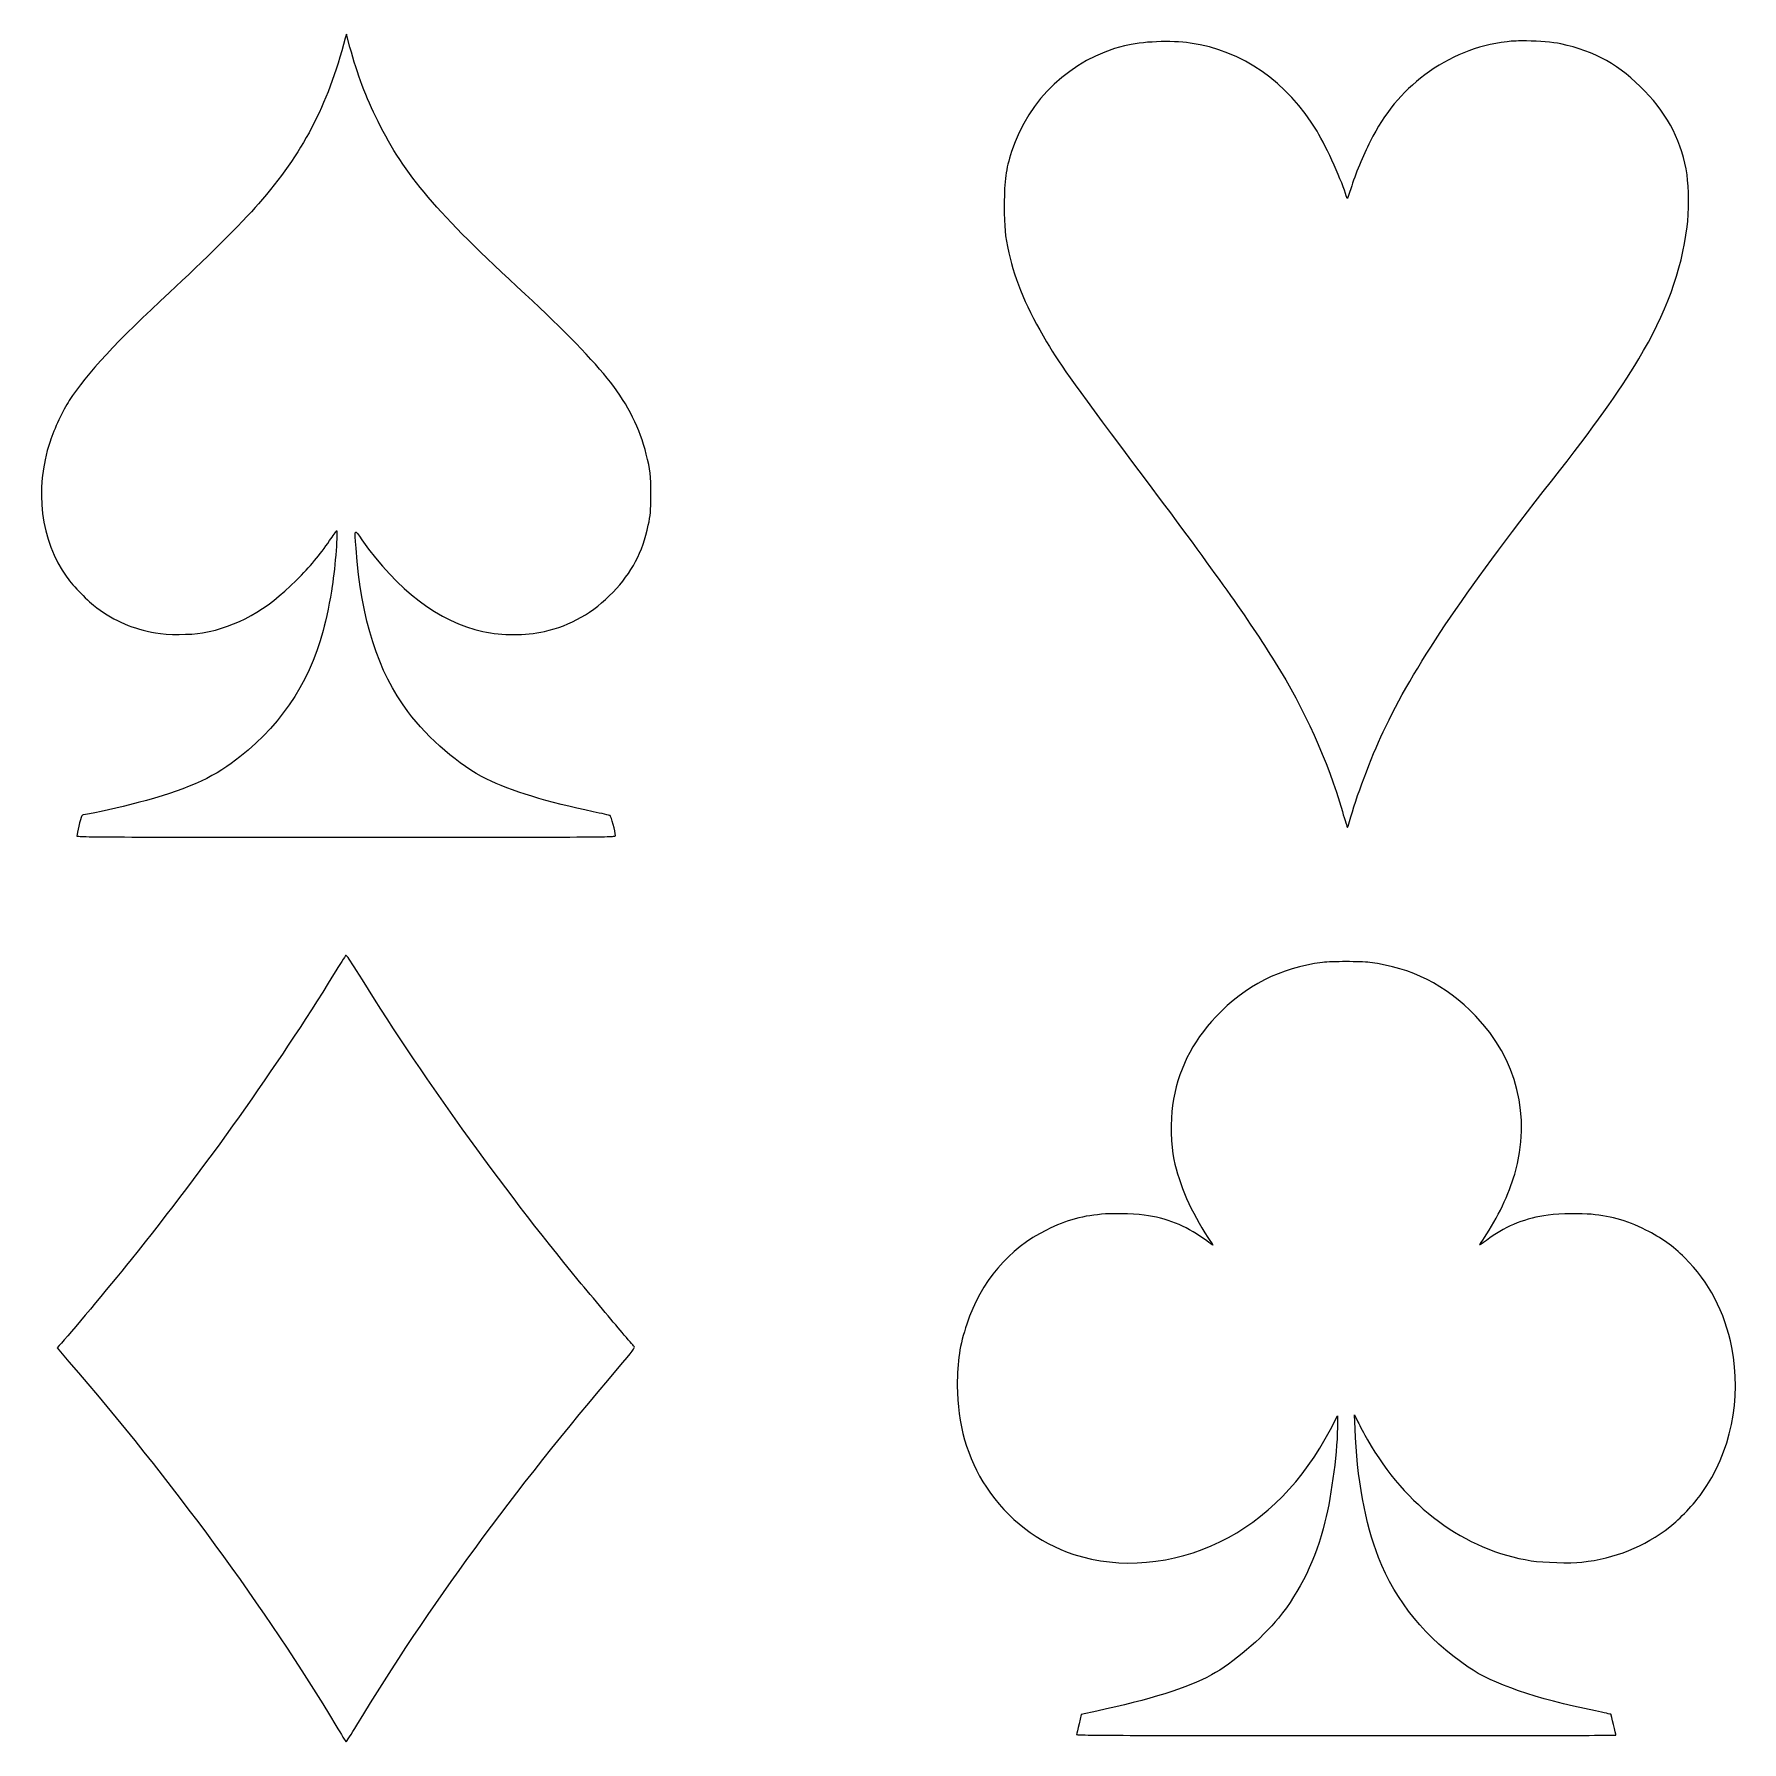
# Model space of a CAD drawing. Extents: x 26 to 186, y 77 to 238.
import ezdxf

# ---------------------------------------------------------------- set-up
doc = ezdxf.new("R2010")
doc.units = 0
doc.layers.add('Layer_1', color=7, linetype='CONTINUOUS')

msp = doc.modelspace()

# ---------------------------------------------------------------- linework, layer by layer
at = {"layer": 'Layer_1', "color": 7}
for points in [[(55.042703, 238.134619), (54.941281, 237.755934)], [(55.377292, 236.914228), (55.042703, 238.134619), (55.042703, 238.134619)], [(166.072896, 237.499619), (166.072896, 237.499619)], [(55.009079, 151.461528), (55.009079, 151.461528)], [(149.088297, 150.88606), (149.088297, 150.88606)], [(28.027643, 114.768781), (27.825898, 114.548295), (28.945967, 113.252937)], [(147.613799, 106.88144), (148.285731, 108.171286), (148.285731, 107.540144)], [(149.930005, 106.950895), (149.8826, 108.25562), (150.207266, 107.582034)], [(125.642909, 80.387279), (124.167305, 80.075841), (123.965561, 79.182873)], [(123.727986, 78.184622), (123.728536, 78.184622)]]:
    msp.add_lwpolyline(points, dxfattribs=at)
for points in [[(54.941281, 237.755934), (53.182356, 231.205474), (50.980597, 227.004571), (46.766206, 222.158194)], [(58.025329, 229.928125), (56.872894, 232.244436), (56.091074, 234.307353), (55.377292, 236.914228)], [(128.231415, 237.038251), (123.213249, 235.773986), (119.206312, 232.020013), (117.618868, 227.09543)], [(134.434241, 237.299527), (132.63576, 237.55881), (129.827991, 237.440488), (128.231415, 237.038251)], [(146.355373, 229.002083), (143.549192, 233.661194), (139.337534, 236.592648), (134.434241, 237.299527)], [(164.226325, 237.424102), (161.336722, 237.068093), (158.845769, 236.062233), (156.49498, 234.301466)], [(166.072896, 237.499619), (165.375491, 237.508109), (164.717744, 237.484645), (164.226325, 237.424102)], [(169.302464, 237.21519), (168.507088, 237.38248), (167.235234, 237.485469), (166.072896, 237.499619)], [(177.20579, 232.771294), (174.868826, 235.203761), (172.479312, 236.547018), (169.302464, 237.21519)], [(156.49498, 234.301466), (154.329573, 232.679543), (152.715428, 230.714399), (151.347729, 228.034149)], [(181.160759, 224.893326), (180.710527, 227.899043), (179.423147, 230.46332), (177.20579, 232.771294)], [(71.858076, 213.678297), (63.43157, 221.455091), (60.565555, 224.822525), (58.025329, 229.928125)], [(149.090504, 222.920525), (148.808321, 224.059249), (147.263338, 227.494591), (146.355373, 229.002083)], [(117.618868, 227.09543), (117.06148, 225.36633), (116.936785, 224.448047), (116.93481, 222.057873)], [(151.347729, 228.034149), (150.671742, 226.709437), (149.951158, 224.944117), (149.534784, 223.59356)], [(149.534784, 223.59356), (149.38136, 223.095898), (149.231539, 222.689035), (149.201849, 222.689015)], [(181.164066, 219.995226), (181.336916, 221.38383), (181.335322, 223.727861), (181.160759, 224.893326)], [(46.766206, 222.158194), (45.279637, 220.448701), (41.530925, 216.718104), (38.399861, 213.832089)], [(116.93481, 222.057873), (116.933006, 219.847359), (116.987676, 219.277417), (117.366409, 217.554444)], [(149.201849, 222.689015), (149.172143, 222.689015), (149.122054, 222.7932), (149.090504, 222.920525)], [(176.614336, 207.576895), (179.164412, 211.822215), (180.652152, 215.88278), (181.164066, 219.995226)], [(117.366409, 217.554444), (117.935606, 214.964909), (119.118027, 212.175024), (120.905764, 209.203534)], [(38.399861, 213.832089), (33.544236, 209.356518), (30.585949, 206.169662), (28.972425, 203.675396)], [(79.881016, 205.391327), (78.270475, 207.46261), (75.560453, 210.261382), (71.858076, 213.678297)], [(120.905764, 209.203534), (122.360825, 206.785048), (123.558308, 205.115926), (130.189882, 196.258794)], [(168.404534, 196.08957), (172.566624, 201.393333), (174.654052, 204.313467), (176.614336, 207.576895)], [(83.257209, 198.627366), (82.660572, 201.024325), (81.556806, 203.2361), (79.881016, 205.391327)], [(28.972425, 203.675396), (28.384359, 202.766341), (27.544845, 200.973985), (27.167196, 199.821299)], [(27.167196, 199.821299), (25.671958, 195.257263), (26.255324, 190.538135), (28.745327, 187.05019)], [(83.679439, 194.785396), (83.685335, 196.630167), (83.630378, 197.12825), (83.257209, 198.627366)], [(130.189882, 196.258794), (136.971586, 187.201131), (139.795772, 183.223604), (142.418043, 179.039931)], [(152.572531, 172.497557), (155.421604, 178.547583), (160.042075, 185.433317), (168.404534, 196.08957)], [(83.444622, 191.9301), (83.650698, 192.90778), (83.674387, 193.196595), (83.679439, 194.785396)], [(53.46733, 190.492531), (53.783255, 190.955483), (54.07802, 191.372282), (54.122173, 191.418573)], [(54.122173, 191.418573), (54.263885, 191.567188), (53.98757, 188.036407), (53.713724, 186.199666)], [(55.952209, 189.773194), (55.806094, 191.680695), (55.766448, 191.623579), (56.50563, 190.566394)], [(80.126857, 185.641836), (81.892335, 187.481214), (82.91572, 189.420648), (83.444622, 191.9301)], [(50.316584, 186.742063), (51.691345, 188.115249), (52.510126, 189.089946), (53.46733, 190.492531)], [(60.831566, 174.415784), (57.988968, 178.197782), (56.473491, 182.967815), (55.952209, 189.773194)], [(56.50563, 190.566394), (59.807825, 185.84358), (63.764516, 182.847955), (67.889879, 181.94759)], [(28.745327, 187.05019), (29.330543, 186.230436), (30.78513, 184.744658), (31.571957, 184.163477)], [(41.514228, 181.816952), (44.79038, 182.402264), (47.476627, 183.90534), (50.316584, 186.742063)], [(53.713724, 186.199666), (53.53856, 185.024679), (53.122257, 182.98393), (52.86375, 182.03303)], [(73.668269, 181.952001), (76.142195, 182.496766), (78.280596, 183.71828), (80.126857, 185.641836)], [(31.571957, 184.163477), (33.262062, 182.915073), (34.969594, 182.188139), (37.095134, 181.81144)], [(37.095134, 181.81144), (38.207817, 181.614209), (40.393422, 181.616696), (41.514228, 181.816952)], [(52.86375, 182.03303), (51.446041, 176.817964), (48.643227, 172.770127), (44.207464, 169.529812)], [(67.889879, 181.94759), (69.726076, 181.546724), (71.835639, 181.548463), (73.668269, 181.952001)], [(142.418043, 179.039931), (145.143612, 174.691451), (147.343247, 169.808569), (148.737726, 165.010399)], [(68.259192, 168.050903), (65.607331, 169.384222), (62.815546, 171.776177), (60.831566, 174.415784)], [(149.423436, 164.083256), (149.997194, 166.250469), (151.416371, 170.04246), (152.572531, 172.497557)], [(44.207464, 169.529812), (41.983708, 167.905369), (39.099473, 166.729332), (34.653801, 165.634375)], [(78.255481, 164.987798), (74.086139, 165.847247), (70.387814, 166.980648), (68.259192, 168.050903)], [(34.653801, 165.634375), (33.11856, 165.256259), (30.531407, 164.693452), (30.328416, 164.693452)], [(30.122261, 164.546276), (30.038508, 164.385192), (29.687904, 162.902235), (29.687904, 162.709077)], [(30.328416, 164.693452), (30.25698, 164.693452), (30.164399, 164.627293), (30.122261, 164.546276)], [(79.849596, 164.620139), (79.783257, 164.655276), (79.065656, 164.820779), (78.255481, 164.987798)], [(80.358369, 162.736636), (80.353834, 163.10009), (79.958884, 164.562255), (79.849596, 164.620139)], [(148.737726, 165.010399), (148.976359, 164.189327), (149.194387, 163.516605), (149.222243, 163.516605)], [(149.222243, 163.516605), (149.25009, 163.515944), (149.340711, 163.770763), (149.423436, 164.083256)], [(29.687904, 162.709077), (29.687904, 162.605642), (33.156138, 162.589463), (55.023964, 162.589463)], [(55.023964, 162.589463), (79.098191, 162.589463), (80.360345, 162.596668), (80.358369, 162.736636)], [(54.973801, 151.453812), (54.923072, 151.397963), (54.413856, 150.594327), (53.842158, 149.668423)], [(55.009079, 151.461528), (54.994195, 151.465925), (54.982446, 151.463328), (54.973801, 151.453812)], [(55.985283, 150.064748), (55.382188, 151.042538), (55.113276, 151.430743), (55.009079, 151.461528)], [(53.842158, 149.668423), (48.430403, 140.903767), (41.881919, 131.691743), (34.786093, 122.860069)], [(76.858151, 120.92365), (69.693099, 129.597205), (61.892061, 140.488288), (55.985283, 150.064748)], [(146.855327, 150.80062), (142.915462, 150.3118), (139.632399, 148.641648), (136.839192, 145.704635)], [(149.088297, 150.88606), (148.201721, 150.88606), (147.314962, 150.857651), (146.855327, 150.80062)], [(151.32072, 150.80062), (150.861085, 150.857651), (149.974876, 150.88606), (149.088297, 150.88606)], [(161.259131, 145.785113), (158.435054, 148.709), (155.258002, 150.31213), (151.32072, 150.80062)], [(136.839192, 145.704635), (134.569477, 143.318068), (133.221891, 140.558417), (132.753585, 137.33829)], [(164.950069, 130.89293), (166.511608, 136.322679), (165.16987, 141.736175), (161.259131, 145.785113)], [(132.753585, 137.33829), (132.555909, 135.979003), (132.616713, 133.526997), (132.878711, 132.286952)], [(132.878711, 132.286952), (133.376393, 129.931681), (134.535212, 127.285034), (136.094501, 124.942562)], [(162.095877, 124.921615), (163.335168, 126.774859), (164.416359, 129.03705), (164.950069, 130.89293)], [(126.46036, 127.14687), (124.398018, 127.013108), (122.794844, 126.578124), (120.890329, 125.63599)], [(130.499666, 126.980954), (129.529101, 127.140461), (127.591078, 127.220188), (126.46036, 127.14687)], [(135.980952, 124.609077), (134.288951, 125.889748), (132.544495, 126.64461), (130.499666, 126.980954)], [(167.689059, 126.982608), (165.649715, 126.645756), (163.956246, 125.917947), (162.293213, 124.663647)], [(171.769154, 127.143012), (170.630178, 127.217688), (168.636682, 127.139154), (167.689059, 126.982608)], [(177.286268, 125.637091), (175.412586, 126.571817), (173.810069, 127.00921), (171.769154, 127.143012)], [(120.890329, 125.63599), (117.391369, 123.905107), (114.722475, 120.753433), (113.405928, 116.796703)], [(180.946888, 123.027639), (179.819275, 124.149706), (178.774429, 124.894688), (177.286268, 125.637091)], [(136.548701, 124.206137), (136.529019, 124.206137), (136.273608, 124.387566), (135.980952, 124.609077)], [(136.094501, 124.942562), (136.364139, 124.537494), (136.5684, 124.206137), (136.548701, 124.206137)], [(162.293213, 124.663647), (161.901468, 124.368178), (161.60783, 124.173199), (161.641124, 124.229841)], [(161.641124, 124.229841), (161.67444, 124.286463), (161.879159, 124.597545), (162.095877, 124.921615)], [(34.786093, 122.860069), (32.617661, 120.161184), (28.99995, 115.829843), (28.027643, 114.768781)], [(185.366533, 114.592392), (184.717382, 117.920822), (183.234113, 120.751661), (180.946888, 123.027639)], [(80.980689, 115.999645), (80.055288, 117.081572), (78.323779, 119.149446), (76.858151, 120.92365)], [(82.109028, 114.677829), (82.042556, 114.756462), (81.535072, 115.351505), (80.980689, 115.999645)], [(113.405928, 116.796703), (112.739444, 114.793695), (112.510985, 113.31504), (112.51296, 110.991301)], [(80.555152, 112.57384), (82.066697, 114.344008), (82.218126, 114.5488), (82.109028, 114.677829)], [(182.532734, 100.853351), (185.288846, 104.735835), (186.316792, 109.72011), (185.366533, 114.592392)], [(28.945967, 113.252937), (38.521849, 102.177205), (47.618038, 89.78111), (54.06099, 79.026327)], [(56.035993, 79.06822), (62.7985, 90.229587), (70.72571, 101.062498), (80.555152, 112.57384)], [(112.51296, 110.991301), (112.51451, 107.418227), (113.440413, 104.189534), (115.25305, 101.437089)], [(137.219532, 96.299761), (141.544432, 98.422972), (145.087382, 102.029789), (147.613799, 106.88144)], [(148.285731, 107.540144), (148.288367, 105.038509), (147.74779, 100.77679), (147.09841, 98.178853)], [(152.129355, 94.846206), (150.895959, 97.970909), (150.095337, 102.378734), (149.930005, 106.950895)], [(150.207266, 107.582034), (150.385822, 107.211677), (150.789496, 106.45417), (151.104645, 105.898624)], [(151.104645, 105.898624), (154.664435, 99.623639), (160.221524, 95.52387), (166.512215, 94.53091)], [(115.25305, 101.437089), (117.21452, 98.458617), (120.129588, 96.222632), (123.478284, 95.128428)], [(179.547904, 97.722999), (180.446894, 98.42499), (181.862992, 99.909899), (182.532734, 100.853351)], [(147.09841, 98.178853), (146.215475, 94.646579), (144.769812, 91.655365), (142.729481, 89.139475)], [(171.25983, 94.399172), (174.408403, 94.74409), (177.13198, 95.836499), (179.547904, 97.722999)], [(123.478284, 95.128428), (127.794574, 93.718088), (132.836226, 94.14787), (137.219532, 96.299761)], [(160.565152, 84.525802), (156.619685, 87.20522), (153.768786, 90.69288), (152.129355, 94.846206)], [(166.512215, 94.53091), (167.661294, 94.349521), (170.16995, 94.2798), (171.25983, 94.399172)], [(142.729481, 89.139475), (141.158674, 87.202559), (138.409141, 84.867811), (136.419167, 83.781111)], [(136.419167, 83.781111), (134.232991, 82.587255), (130.507571, 81.41404), (125.642909, 80.387279)], [(172.546919, 80.393341), (166.858332, 81.565015), (162.930524, 82.919453), (160.565152, 84.525802)], [(174.009293, 80.076394), (174.000722, 80.086769), (173.342783, 80.229426), (172.546919, 80.393341)], [(54.06099, 79.026327), (54.567128, 78.181438), (55.003398, 77.49009), (55.030576, 77.49009)], [(55.030576, 77.49009), (55.057723, 77.49009), (55.510077, 78.200181), (56.035993, 79.06822)], [(123.965561, 79.182873), (123.854738, 78.691707), (123.74808, 78.242486), (123.727986, 78.184622)], [(174.46625, 78.120131), (174.46625, 78.17788), (174.028089, 80.053675), (174.009293, 80.076394)], [(123.728536, 78.184622), (123.699391, 78.100599), (128.805782, 78.079342), (149.078927, 78.079342)], [(149.078927, 78.079342), (163.041897, 78.079342), (174.46625, 78.097864), (174.46625, 78.120131)]]:
    msp.add_open_spline(points, degree=3, dxfattribs=at)

doc.saveas('drawing.dxf')
